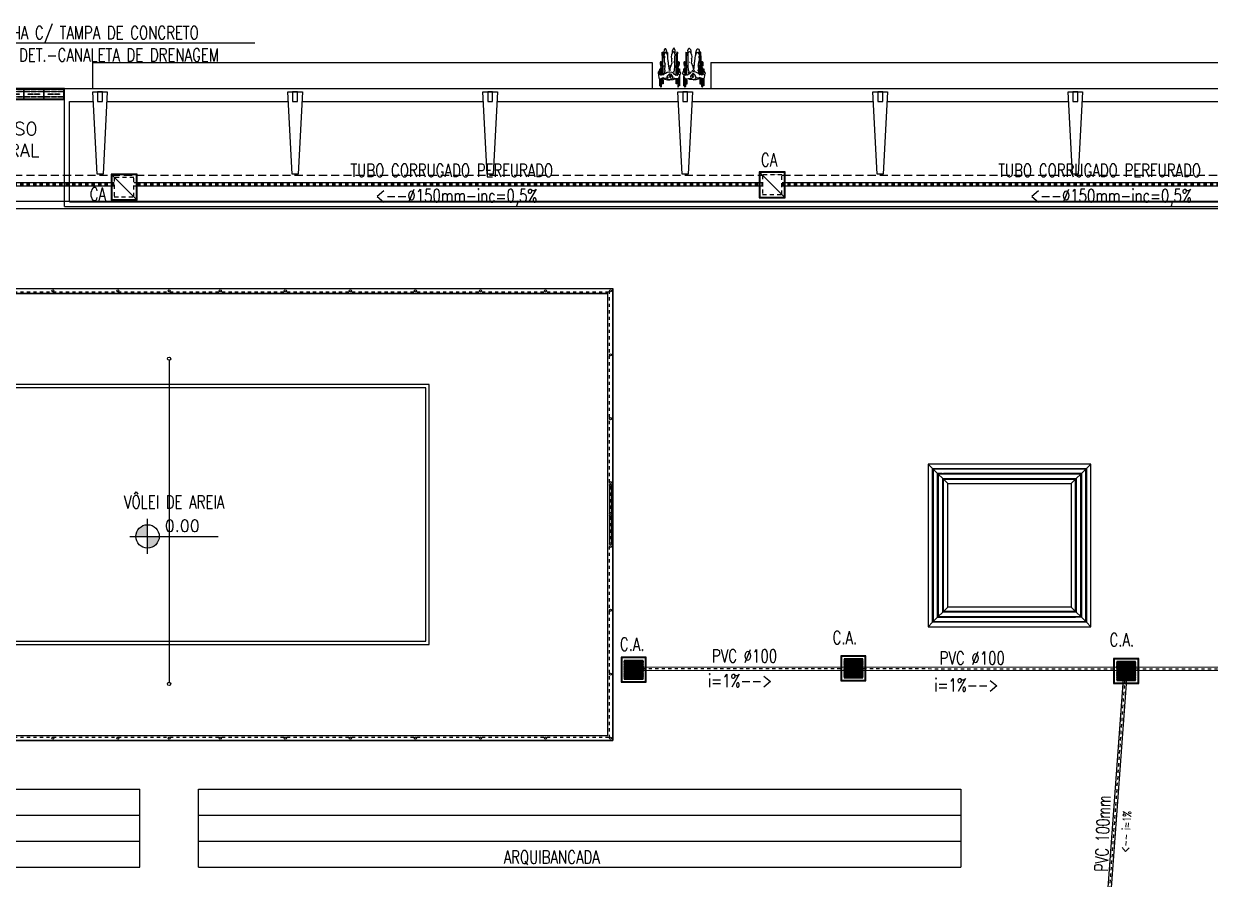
# Model space of a CAD drawing. Header units: inches. Extents: x 542650 to 544515, y 9574150 to 9574595.
# Drawn here: x 542803.69 to 542840.19, y 9574204.53 to 9574230.84 of the extents above; entities that cross this region are included whole.
import ezdxf
from ezdxf.enums import TextEntityAlignment as Align

# ---------------------------------------------------------------- set-up
doc = ezdxf.new("R2010")
doc.units = ezdxf.units.IN
doc.header["$MEASUREMENT"] = 0
for name, pattern in [('ACAD_ISO07W100', [3, 0, -3]), ('ARQ-MEPJ_BAS-PJ1-GERAL-R06$0$TT4', [0.1, 0.05, -0.05]), ('DASHDOT', [1, 0.5, -0.25, 0, -0.25]), ('HIDDEN', [0.375, 0.25, -0.125])]:
    doc.linetypes.add(name, pattern=pattern)
for name, color, linetype in [('EIXO', 8, 'Continuous'), ('I-ARQ', 8, 'Continuous'), ('I-NORMO_ARQ', 8, 'Continuous'), ('I-NORMO_INST', 4, 'Continuous'), ('I-PLUVIAL', 90, 'Continuous')]:
    doc.layers.add(name, color=color, linetype=linetype)
doc.styles.add('125', font='ROMANS.SHX', dxfattribs={"width": 0.7, "height": 0.25})
doc.styles.add('50', font='ROMANS.SHX', dxfattribs={"width": 0.7, "height": 0.1})
doc.styles.add('ROMANS', font='romans', dxfattribs={"height": 0.2})

# ---------------------------------------------------------------- blocks, each defined once
blk = doc.blocks.new('*U49')
at = {"color": 2}
blk.add_wipeout([(-58.931, 0.053), (1.716, 0.053), (1.716, -0.053), (-58.931, -0.053)], dxfattribs=at)
for p, q in [((-58.931, 0.05), (1.716, 0.05)), ((-58.931, -0.05), (1.716, -0.05))]:
    blk.add_line(p, q)
at = {"color": 8, "linetype": 'ACAD_ISO07W100', "ltscale": 0.01}
for p, q in [((-58.931, 0.026), (1.716, 0.026)), ((-58.931, 0), (1.716, 0)), ((-58.931, -0.026), (1.716, -0.026))]:
    blk.add_line(p, q, dxfattribs=at)
blk = doc.blocks.new('*U25')
at = {"color": 2}
blk.add_wipeout([(-0.009, 0.056), (12.014, 1.975), (12.031, 1.863), (0.009, -0.056)], dxfattribs=at)
for p, q in [((-0.008, 0.049), (12.015, 1.968)), ((0.008, -0.049), (12.03, 1.87))]:
    blk.add_line(p, q)
at = {"layer": 'EIXO', "linetype": 'DASHDOT', "ltscale": 0.01}
blk.add_line((0, 0), (12.022, 1.919), dxfattribs=at)
blk = doc.blocks.new('*U24')
at = {"color": 2}
blk.add_wipeout([(-0.008, 0.056), (24.596, 3.574), (24.612, 3.461), (0.008, -0.056)], dxfattribs=at)
for p, q in [((-0.007, 0.049), (24.597, 3.567)), ((0.007, -0.049), (24.611, 3.468))]:
    blk.add_line(p, q)
at = {"layer": 'EIXO', "linetype": 'DASHDOT', "ltscale": 0.01}
blk.add_line((0, 0), (24.604, 3.518), dxfattribs=at)
blk = doc.blocks.new('CAG')
at = {"color": 2, "ltscale": 0.5}
blk.add_wipeout([(-0.302, 0.302), (-0.302, -0.302), (0.302, -0.302), (0.302, 0.302)], dxfattribs=at)
at = {"ltscale": 0.5}
blk.add_lwpolyline([(-0.4, 0.4), (-0.4, -0.4), (0.4, -0.4), (0.4, 0.4)], close=True, dxfattribs=at)
at = {"color": 8, "ltscale": 0.5}
for points in [[(-0.38, 0.38), (-0.38, -0.38), (0.38, -0.38), (0.38, 0.38)], [(-0.3, 0.3), (-0.3, -0.3), (0.3, -0.3), (0.3, 0.3)], [(-0.3, 0.26875), (0.3, 0.26875), (0.3, 0.25625), (-0.3, 0.25625)], [(-0.3, 0.23125), (0.3, 0.23125), (0.3, 0.21875), (-0.3, 0.21875)], [(-0.3, 0.19375), (0.3, 0.19375), (0.3, 0.18125), (-0.3, 0.18125)], [(-0.3, 0.15625), (0.3, 0.15625), (0.3, 0.14375), (-0.3, 0.14375)], [(-0.3, 0.11875), (0.3, 0.11875), (0.3, 0.10625), (-0.3, 0.10625)], [(-0.3, 0.08125), (0.3, 0.08125), (0.3, 0.06875), (-0.3, 0.06875)], [(-0.3, 0.04375), (0.3, 0.04375), (0.3, 0.03125), (-0.3, 0.03125)], [(-0.3, 0.00625), (0.3, 0.00625), (0.3, -0.00625), (-0.3, -0.00625)], [(-0.3, -0.03125), (0.3, -0.03125), (0.3, -0.04375), (-0.3, -0.04375)], [(-0.3, -0.06875), (0.3, -0.06875), (0.3, -0.08125), (-0.3, -0.08125)], [(-0.3, -0.10625), (0.3, -0.10625), (0.3, -0.11875), (-0.3, -0.11875)], [(-0.3, -0.14375), (0.3, -0.14375), (0.3, -0.15625), (-0.3, -0.15625)], [(-0.3, -0.18125), (0.3, -0.18125), (0.3, -0.19375), (-0.3, -0.19375)], [(-0.3, -0.21875), (0.3, -0.21875), (0.3, -0.23125), (-0.3, -0.23125)], [(-0.3, -0.25625), (0.3, -0.25625), (0.3, -0.26875), (-0.3, -0.26875)]]:
    blk.add_lwpolyline(points, close=True, dxfattribs=at)
blk = doc.blocks.new('CA')
at = {"color": 2, "ltscale": 0.5}
blk.add_wipeout([(-0.302, 0.29575), (-0.302, -0.30825), (0.302, -0.30825), (0.302, 0.29575)], dxfattribs=at)
at = {"color": 8, "ltscale": 0.5}
blk.add_line((-0.38, 0.37375), (0.38, -0.38625), dxfattribs=at)
at = {"ltscale": 0.5}
blk.add_lwpolyline([(-0.4, 0.39375), (-0.4, -0.40625), (0.4, -0.40625), (0.4, 0.39375)], close=True, dxfattribs=at)
at = {"color": 8, "ltscale": 0.5}
blk.add_lwpolyline([(-0.38, 0.37375), (-0.38, -0.38625), (0.38, -0.38625), (0.38, 0.37375)], close=True, dxfattribs=at)
at = {"color": 8, "linetype": 'HIDDEN', "ltscale": 0.5}
blk.add_lwpolyline([(-0.3, 0.29375), (-0.3, -0.30625), (0.3, -0.30625), (0.3, 0.29375)], close=True, dxfattribs=at)
blk = doc.blocks.new('A$C162F389C')
at = {"layer": 'I-PLUVIAL'}
for p, q in [((0.3, 0.6), (0, 0.6)), ((0, 0.6), (0, 0)), ((0.3, 0), (0.3, 0.6)), ((0, 0), (0.3, 0))]:
    blk.add_line(p, q, dxfattribs=at)
for points in [[(0.081, 0.575), (0.056, 0.575), (0.056, 0.425), (0.081, 0.425)], [(0.081, 0.375), (0.056, 0.375), (0.056, 0.225), (0.081, 0.225)], [(0.163, 0.475), (0.138, 0.475), (0.138, 0.325), (0.163, 0.325)], [(0.244, 0.575), (0.219, 0.575), (0.219, 0.425), (0.244, 0.425)], [(0.244, 0.375), (0.219, 0.375), (0.219, 0.225), (0.244, 0.225)], [(0.081, 0.175), (0.056, 0.175), (0.056, 0.025), (0.081, 0.025)], [(0.163, 0.275), (0.138, 0.275), (0.138, 0.125), (0.163, 0.125)], [(0.244, 0.175), (0.219, 0.175), (0.219, 0.025), (0.244, 0.025)]]:
    blk.add_lwpolyline(points, close=True, dxfattribs=at)
blk = doc.blocks.new('A$C018D0CBD')
at = {"layer": 'I-ARQ'}
for p, q in [((0.35, 5.61), (0, 5.61)), ((0, 5.61), (0, 1.859)), ((0.33, 5.59), (0.02, 5.59)), ((0.02, 5.59), (0.02, 1.879)), ((0.33, 1.879), (0.33, 5.59)), ((0.35, 1.859), (0.35, 5.61)), ((0.35, 1.859), (0, 1.859)), ((0.33, 1.879), (0.02, 1.879))]:
    blk.add_line(p, q, dxfattribs=at)
at = {"color": 2}
for p in [(0.025, 4.985), (0.025, 4.365), (0.025, 3.745), (0.025, 3.125), (0.025, 2.505), (0.025, 1.885)]:
    blk.add_blockref('A$C162F389C', p, dxfattribs=at)

msp = doc.modelspace()

# ---------------------------------------------------------------- hatches: boundary and pattern name
at = {"layer": 'I-ARQ'}
h = msp.add_hatch(color=256, dxfattribs=at)
h.paths.add_polyline_path([(542807.863, 9574215.069), (542807.503, 9574215.069), (542807.503, 9574214.709, 0.414214)])
h.paths.add_polyline_path([(542807.503, 9574215.429, 0.414214), (542807.143, 9574215.069), (542807.503, 9574215.069)])

# ---------------------------------------------------------------- linework, layer by layer
at = {"layer": 'I-ARQ', "linetype": 'ByBlock'}
for p, q in [((542823.336, 9574229.917), (542823.334, 9574229.963)), ((542823.334, 9574229.963), (542823.385, 9574229.959)), ((542823.335, 9574229.855), (542823.337, 9574229.918)), ((542823.349, 9574229.848), (542823.335, 9574229.855)), ((542823.366, 9574229.924), (542823.336, 9574229.925)), ((542823.337, 9574229.852), (542823.337, 9574229.65)), ((542823.361, 9574229.85), (542823.349, 9574229.848)), ((542823.355, 9574229.556), (542823.355, 9574229.85)), ((542823.367, 9574229.864), (542823.361, 9574229.85)), ((542823.366, 9574229.924), (542823.367, 9574229.864)), ((542823.381, 9574229.866), (542823.369, 9574229.867)), ((542823.377, 9574229.85), (542823.372, 9574229.842)), ((542823.372, 9574229.842), (542823.389, 9574229.747)), ((542823.389, 9574229.882), (542823.377, 9574229.85)), ((542823.39, 9574230.023), (542823.384, 9574229.976)), ((542823.384, 9574229.976), (542823.387, 9574229.931)), ((542823.387, 9574229.931), (542823.393, 9574229.896)), ((542823.408, 9574229.917), (542823.389, 9574229.882)), ((542823.401, 9574229.834), (542823.389, 9574229.722)), ((542823.406, 9574230.052), (542823.39, 9574230.023)), ((542823.428, 9574230.064), (542823.406, 9574230.052)), ((542823.436, 9574229.959), (542823.408, 9574229.917)), ((542823.443, 9574230.061), (542823.428, 9574230.064)), ((542823.466, 9574229.938), (542823.436, 9574229.959)), ((542823.458, 9574230.039), (542823.443, 9574230.061)), ((542823.475, 9574229.985), (542823.458, 9574230.039)), ((542823.493, 9574229.876), (542823.466, 9574229.938)), ((542823.468, 9574229.939), (542823.476, 9574229.957)), ((542823.476, 9574229.957), (542823.475, 9574229.985)), ((542823.475, 9574229.954), (542823.497, 9574229.953)), ((542823.502, 9574229.851), (542823.493, 9574229.876)), ((542823.497, 9574229.953), (542823.5, 9574229.945)), ((542823.501, 9574229.913), (542823.497, 9574229.867)), ((542823.5, 9574229.945), (542823.501, 9574229.913)), ((542823.508, 9574229.791), (542823.502, 9574229.851)), ((542823.62, 9574229.875), (542823.612, 9574229.819)), ((542823.612, 9574229.819), (542823.624, 9574229.756)), ((542823.645, 9574229.934), (542823.62, 9574229.875)), ((542823.64, 9574229.956), (542823.639, 9574229.919)), ((542823.658, 9574230.047), (542823.641, 9574229.991)), ((542823.641, 9574229.991), (542823.644, 9574229.937)), ((542823.666, 9574229.967), (542823.645, 9574229.934)), ((542823.673, 9574230.066), (542823.658, 9574230.047)), ((542823.686, 9574229.98), (542823.666, 9574229.967)), ((542823.691, 9574230.08), (542823.673, 9574230.066)), ((542823.72, 9574229.941), (542823.686, 9574229.98)), ((542823.702, 9574230.079), (542823.691, 9574230.08)), ((542823.715, 9574230.067), (542823.702, 9574230.079)), ((542823.731, 9574230.01), (542823.715, 9574230.067)), ((542823.728, 9574229.869), (542823.72, 9574229.941)), ((542823.721, 9574229.949), (542823.726, 9574229.961)), ((542823.724, 9574229.648), (542823.726, 9574229.831)), ((542823.726, 9574229.961), (542823.731, 9574230.01)), ((542823.726, 9574229.831), (542823.728, 9574229.869)), ((542823.761, 9574229.863), (542823.731, 9574229.864)), ((542823.799, 9574229.957), (542823.737, 9574229.955)), ((542823.76, 9574229.922), (542823.762, 9574229.863)), ((542823.76, 9574229.922), (542823.793, 9574229.922)), ((542823.766, 9574229.849), (542823.762, 9574229.863)), ((542823.773, 9574229.846), (542823.766, 9574229.849)), ((542823.773, 9574229.556), (542823.773, 9574229.85)), ((542823.79, 9574229.849), (542823.774, 9574229.846)), ((542823.798, 9574229.86), (542823.79, 9574229.849)), ((542823.791, 9574229.852), (542823.791, 9574229.65)), ((542823.797, 9574229.921), (542823.798, 9574229.86)), ((542823.8, 9574229.957), (542823.799, 9574229.909)), ((542824.057, 9574229.957), (542824.058, 9574229.909)), ((542824.058, 9574229.957), (542824.12, 9574229.955)), ((542824.06, 9574229.921), (542824.059, 9574229.86)), ((542824.059, 9574229.86), (542824.066, 9574229.849)), ((542824.097, 9574229.922), (542824.064, 9574229.922)), ((542824.065, 9574229.852), (542824.065, 9574229.65)), ((542824.066, 9574229.849), (542824.083, 9574229.846)), ((542824.084, 9574229.556), (542824.084, 9574229.85)), ((542824.084, 9574229.846), (542824.091, 9574229.849)), ((542824.091, 9574229.849), (542824.095, 9574229.863)), ((542824.097, 9574229.922), (542824.095, 9574229.863)), ((542824.096, 9574229.863), (542824.125, 9574229.864)), ((542824.126, 9574230.01), (542824.142, 9574230.067)), ((542824.131, 9574229.961), (542824.126, 9574230.01)), ((542824.129, 9574229.869), (542824.137, 9574229.941)), ((542824.131, 9574229.831), (542824.129, 9574229.869)), ((542824.136, 9574229.949), (542824.131, 9574229.961)), ((542824.133, 9574229.648), (542824.131, 9574229.831)), ((542824.137, 9574229.941), (542824.171, 9574229.98)), ((542824.142, 9574230.067), (542824.155, 9574230.079)), ((542824.155, 9574230.079), (542824.166, 9574230.08)), ((542824.166, 9574230.08), (542824.184, 9574230.066)), ((542824.171, 9574229.98), (542824.191, 9574229.967)), ((542824.184, 9574230.066), (542824.199, 9574230.047)), ((542824.191, 9574229.967), (542824.212, 9574229.934)), ((542824.199, 9574230.047), (542824.216, 9574229.991)), ((542824.212, 9574229.934), (542824.237, 9574229.875)), ((542824.216, 9574229.991), (542824.213, 9574229.937)), ((542824.216, 9574229.956), (542824.218, 9574229.919)), ((542824.245, 9574229.819), (542824.233, 9574229.756)), ((542824.237, 9574229.875), (542824.245, 9574229.819)), ((542824.349, 9574229.791), (542824.355, 9574229.851)), ((542824.355, 9574229.851), (542824.364, 9574229.876)), ((542824.36, 9574229.953), (542824.356, 9574229.945)), ((542824.356, 9574229.945), (542824.356, 9574229.913)), ((542824.356, 9574229.913), (542824.36, 9574229.867)), ((542824.382, 9574229.954), (542824.36, 9574229.953)), ((542824.364, 9574229.876), (542824.391, 9574229.938)), ((542824.381, 9574229.985), (542824.399, 9574230.039)), ((542824.381, 9574229.957), (542824.381, 9574229.985)), ((542824.388, 9574229.939), (542824.381, 9574229.957)), ((542824.391, 9574229.938), (542824.421, 9574229.959)), ((542824.399, 9574230.039), (542824.414, 9574230.061)), ((542824.414, 9574230.061), (542824.429, 9574230.064)), ((542824.421, 9574229.959), (542824.449, 9574229.917)), ((542824.429, 9574230.064), (542824.451, 9574230.052)), ((542824.449, 9574229.917), (542824.468, 9574229.882)), ((542824.451, 9574230.052), (542824.467, 9574230.023)), ((542824.456, 9574229.834), (542824.468, 9574229.722)), ((542824.469, 9574229.931), (542824.464, 9574229.896)), ((542824.467, 9574230.023), (542824.473, 9574229.976)), ((542824.468, 9574229.882), (542824.48, 9574229.85)), ((542824.485, 9574229.842), (542824.468, 9574229.747)), ((542824.473, 9574229.976), (542824.469, 9574229.931)), ((542824.523, 9574229.963), (542824.472, 9574229.959)), ((542824.476, 9574229.866), (542824.488, 9574229.867)), ((542824.48, 9574229.85), (542824.485, 9574229.842)), ((542824.49, 9574229.924), (542824.489, 9574229.864)), ((542824.489, 9574229.864), (542824.496, 9574229.85)), ((542824.49, 9574229.924), (542824.52, 9574229.925)), ((542824.496, 9574229.85), (542824.508, 9574229.848)), ((542824.502, 9574229.556), (542824.502, 9574229.85)), ((542824.508, 9574229.848), (542824.522, 9574229.855)), ((542824.52, 9574229.917), (542824.523, 9574229.963)), ((542824.522, 9574229.855), (542824.52, 9574229.918)), ((542824.52, 9574229.852), (542824.52, 9574229.65)), ((542823.355, 9574229.65), (542823.271, 9574229.65)), ((542823.271, 9574229.65), (542823.271, 9574229.579)), ((542823.337, 9574229.621), (542823.271, 9574229.621)), ((542823.278, 9574229.654), (542823.278, 9574229.65)), ((542823.278, 9574229.621), (542823.278, 9574229.537)), ((542823.279, 9574229.469), (542823.279, 9574229.283)), ((542823.306, 9574229.651), (542823.306, 9574229.654)), ((542823.306, 9574229.537), (542823.306, 9574229.619)), ((542823.308, 9574229.269), (542823.308, 9574229.469)), ((542823.337, 9574229.621), (542823.347, 9574229.65)), ((542823.337, 9574229.621), (542823.337, 9574229.278)), ((542823.346, 9574229.555), (542823.337, 9574229.551)), ((542823.358, 9574229.555), (542823.346, 9574229.555)), ((542823.367, 9574229.551), (542823.358, 9574229.555)), ((542823.367, 9574229.285), (542823.367, 9574229.551)), ((542823.37, 9574229.543), (542823.414, 9574229.542)), ((542823.389, 9574229.722), (542823.395, 9574229.677)), ((542823.395, 9574229.677), (542823.402, 9574229.643)), ((542823.402, 9574229.643), (542823.42, 9574229.592)), ((542823.418, 9574229.541), (542823.409, 9574229.423)), ((542823.418, 9574229.597), (542823.414, 9574229.567)), ((542823.414, 9574229.567), (542823.419, 9574229.541)), ((542823.427, 9574229.555), (542823.418, 9574229.541)), ((542823.516, 9574229.673), (542823.508, 9574229.791)), ((542823.516, 9574229.673), (542823.512, 9574229.675)), ((542823.526, 9574229.64), (542823.516, 9574229.673)), ((542823.53, 9574229.591), (542823.526, 9574229.64)), ((542823.553, 9574229.412), (542823.53, 9574229.591)), ((542823.54, 9574229.541), (542823.591, 9574229.541)), ((542823.572, 9574229.461), (542823.561, 9574229.412)), ((542823.594, 9574229.538), (542823.572, 9574229.461)), ((542823.627, 9574229.626), (542823.594, 9574229.538)), ((542823.633, 9574229.781), (542823.622, 9574229.746)), ((542823.622, 9574229.746), (542823.622, 9574229.685)), ((542823.622, 9574229.685), (542823.629, 9574229.619)), ((542823.689, 9574229.652), (542823.676, 9574229.657)), ((542823.712, 9574229.403), (542823.72, 9574229.527)), ((542823.72, 9574229.527), (542823.725, 9574229.544)), ((542823.725, 9574229.544), (542823.724, 9574229.648)), ((542823.727, 9574229.541), (542823.761, 9574229.541)), ((542823.761, 9574229.551), (542823.77, 9574229.555)), ((542823.761, 9574229.275), (542823.761, 9574229.551)), ((542823.77, 9574229.555), (542823.782, 9574229.555)), ((542823.773, 9574229.65), (542823.857, 9574229.65)), ((542823.791, 9574229.621), (542823.781, 9574229.65)), ((542823.782, 9574229.555), (542823.791, 9574229.551)), ((542823.791, 9574229.621), (542823.856, 9574229.621)), ((542823.791, 9574229.621), (542823.791, 9574229.263)), ((542823.81, 9574229.466), (542823.81, 9574229.273)), ((542823.817, 9574229.539), (542823.821, 9574229.62)), ((542823.822, 9574229.65), (542823.822, 9574229.656)), ((542823.84, 9574229.349), (542823.84, 9574229.466)), ((542823.849, 9574229.621), (542823.845, 9574229.538)), ((542823.851, 9574229.654), (542823.85, 9574229.651)), ((542823.857, 9574229.65), (542823.854, 9574229.579)), ((542823.999, 9574229.65), (542824.003, 9574229.579)), ((542824.084, 9574229.65), (542823.999, 9574229.65)), ((542824.066, 9574229.621), (542824.001, 9574229.621)), ((542824.006, 9574229.654), (542824.006, 9574229.651)), ((542824.008, 9574229.621), (542824.012, 9574229.538)), ((542824.017, 9574229.349), (542824.017, 9574229.466)), ((542824.035, 9574229.65), (542824.035, 9574229.656)), ((542824.04, 9574229.539), (542824.036, 9574229.62)), ((542824.046, 9574229.466), (542824.046, 9574229.273)), ((542824.066, 9574229.621), (542824.076, 9574229.65)), ((542824.066, 9574229.621), (542824.066, 9574229.263)), ((542824.074, 9574229.555), (542824.066, 9574229.551)), ((542824.087, 9574229.555), (542824.074, 9574229.555)), ((542824.096, 9574229.551), (542824.087, 9574229.555)), ((542824.096, 9574229.275), (542824.096, 9574229.551)), ((542824.13, 9574229.541), (542824.096, 9574229.541)), ((542824.132, 9574229.544), (542824.133, 9574229.648)), ((542824.137, 9574229.527), (542824.132, 9574229.544)), ((542824.144, 9574229.403), (542824.137, 9574229.527)), ((542824.168, 9574229.652), (542824.18, 9574229.657)), ((542824.224, 9574229.781), (542824.235, 9574229.746)), ((542824.235, 9574229.685), (542824.228, 9574229.619)), ((542824.23, 9574229.626), (542824.263, 9574229.538)), ((542824.235, 9574229.746), (542824.235, 9574229.685)), ((542824.263, 9574229.538), (542824.285, 9574229.461)), ((542824.316, 9574229.541), (542824.266, 9574229.541)), ((542824.285, 9574229.461), (542824.296, 9574229.412)), ((542824.304, 9574229.412), (542824.326, 9574229.591)), ((542824.326, 9574229.591), (542824.331, 9574229.64)), ((542824.331, 9574229.64), (542824.341, 9574229.673)), ((542824.341, 9574229.673), (542824.349, 9574229.791)), ((542824.341, 9574229.673), (542824.345, 9574229.675)), ((542824.43, 9574229.555), (542824.439, 9574229.541)), ((542824.455, 9574229.643), (542824.437, 9574229.592)), ((542824.443, 9574229.567), (542824.438, 9574229.541)), ((542824.439, 9574229.597), (542824.443, 9574229.567)), ((542824.439, 9574229.541), (542824.448, 9574229.423)), ((542824.487, 9574229.543), (542824.442, 9574229.542)), ((542824.462, 9574229.677), (542824.455, 9574229.643)), ((542824.468, 9574229.722), (542824.462, 9574229.677)), ((542824.49, 9574229.551), (542824.499, 9574229.555)), ((542824.49, 9574229.285), (542824.49, 9574229.551)), ((542824.499, 9574229.555), (542824.511, 9574229.555)), ((542824.502, 9574229.65), (542824.586, 9574229.65)), ((542824.52, 9574229.621), (542824.51, 9574229.65)), ((542824.511, 9574229.555), (542824.52, 9574229.551)), ((542824.52, 9574229.621), (542824.586, 9574229.621)), ((542824.52, 9574229.621), (542824.52, 9574229.278)), ((542824.549, 9574229.269), (542824.549, 9574229.469)), ((542824.551, 9574229.651), (542824.551, 9574229.654)), ((542824.551, 9574229.537), (542824.551, 9574229.619)), ((542824.578, 9574229.469), (542824.578, 9574229.283)), ((542824.579, 9574229.654), (542824.579, 9574229.65)), ((542824.579, 9574229.621), (542824.579, 9574229.537)), ((542824.586, 9574229.65), (542824.586, 9574229.579)), ((542823.21, 9574229.344), (542823.205, 9574229.303)), ((542823.205, 9574229.303), (542823.222, 9574229.267)), ((542823.229, 9574229.365), (542823.21, 9574229.344)), ((542823.231, 9574229.349), (542823.22, 9574229.349)), ((542823.222, 9574229.267), (542823.22, 9574229.252)), ((542823.22, 9574229.252), (542823.233, 9574229.17)), ((542823.224, 9574229.267), (542823.235, 9574229.279)), ((542823.234, 9574229.377), (542823.231, 9574229.349)), ((542823.233, 9574229.17), (542823.245, 9574229.154)), ((542823.234, 9574229.377), (542823.238, 9574229.383)), ((542823.235, 9574229.279), (542823.267, 9574229.29)), ((542823.249, 9574229.379), (542823.238, 9574229.383)), ((542823.245, 9574229.154), (542823.266, 9574229.145)), ((542823.248, 9574229.447), (542823.248, 9574229.389)), ((542823.248, 9574229.142), (542823.248, 9574228.922)), ((542823.251, 9574229.36), (542823.249, 9574229.379)), ((542823.262, 9574229.329), (542823.251, 9574229.36)), ((542823.253, 9574229.435), (542823.277, 9574229.435)), ((542823.262, 9574229.289), (542823.262, 9574229.329)), ((542823.266, 9574229.145), (542823.353, 9574229.174)), ((542823.267, 9574229.29), (542823.293, 9574229.252)), ((542823.279, 9574229.139), (542823.279, 9574228.906)), ((542823.294, 9574229.253), (542823.343, 9574229.273)), ((542823.308, 9574228.906), (542823.308, 9574229.151)), ((542823.335, 9574228.991), (542823.335, 9574229.1)), ((542823.335, 9574229.1), (542823.363, 9574229.1)), ((542823.341, 9574229.1), (542823.341, 9574229.164)), ((542823.343, 9574229.273), (542823.366, 9574229.272)), ((542823.353, 9574229.174), (542823.362, 9574229.183)), ((542823.356, 9574229.256), (542823.372, 9574229.279)), ((542823.357, 9574229.101), (542823.357, 9574229.168)), ((542823.357, 9574229.144), (542823.419, 9574229.126)), ((542823.362, 9574229.183), (542823.399, 9574229.166)), ((542823.363, 9574229.1), (542823.363, 9574228.991)), ((542823.372, 9574229.279), (542823.395, 9574229.297)), ((542823.404, 9574229.346), (542823.394, 9574229.301)), ((542823.395, 9574229.297), (542823.42, 9574229.311)), ((542823.399, 9574229.166), (542823.44, 9574229.161)), ((542823.41, 9574229.374), (542823.404, 9574229.346)), ((542823.409, 9574229.423), (542823.413, 9574229.379)), ((542823.412, 9574229.395), (542823.427, 9574229.4)), ((542823.419, 9574229.126), (542823.492, 9574229.114)), ((542823.42, 9574229.311), (542823.44, 9574229.317)), ((542823.427, 9574229.4), (542823.435, 9574229.398)), ((542823.43, 9574229.315), (542823.488, 9574229.348)), ((542823.44, 9574229.161), (542823.477, 9574229.17)), ((542823.48, 9574229.151), (542823.482, 9574229.176)), ((542823.497, 9574229.137), (542823.48, 9574229.151)), ((542823.482, 9574229.176), (542823.487, 9574229.213)), ((542823.506, 9574229.213), (542823.484, 9574229.181)), ((542823.487, 9574229.213), (542823.509, 9574229.252)), ((542823.488, 9574229.348), (542823.533, 9574229.361)), ((542823.492, 9574229.114), (542823.566, 9574229.109)), ((542823.514, 9574229.119), (542823.497, 9574229.137)), ((542823.501, 9574229.135), (542823.507, 9574229.15)), ((542823.509, 9574229.252), (542823.522, 9574229.257)), ((542823.533, 9574229.119), (542823.514, 9574229.119)), ((542823.516, 9574229.256), (542823.533, 9574229.278)), ((542823.522, 9574229.257), (542823.544, 9574229.259)), ((542823.533, 9574229.361), (542823.573, 9574229.361)), ((542823.533, 9574229.278), (542823.552, 9574229.29)), ((542823.547, 9574229.115), (542823.533, 9574229.119)), ((542823.547, 9574229.41), (542823.534, 9574229.396)), ((542823.539, 9574229.19), (542823.56, 9574229.199)), ((542823.544, 9574229.259), (542823.571, 9574229.251)), ((542823.575, 9574229.116), (542823.547, 9574229.115)), ((542823.552, 9574229.29), (542823.57, 9574229.297)), ((542823.557, 9574229.241), (542823.584, 9574229.241)), ((542823.56, 9574229.199), (542823.574, 9574229.203)), ((542823.566, 9574229.109), (542823.671, 9574229.121)), ((542823.57, 9574229.297), (542823.591, 9574229.295)), ((542823.571, 9574229.251), (542823.603, 9574229.228)), ((542823.573, 9574229.361), (542823.633, 9574229.348)), ((542823.598, 9574229.394), (542823.574, 9574229.405)), ((542823.619, 9574229.128), (542823.575, 9574229.116)), ((542823.604, 9574229.227), (542823.589, 9574229.163)), ((542823.591, 9574229.295), (542823.633, 9574229.247)), ((542823.603, 9574229.228), (542823.621, 9574229.238)), ((542823.646, 9574229.165), (542823.619, 9574229.128)), ((542823.621, 9574229.238), (542823.635, 9574229.237)), ((542823.633, 9574229.348), (542823.668, 9574229.325)), ((542823.633, 9574229.247), (542823.649, 9574229.218)), ((542823.679, 9574229.147), (542823.641, 9574229.158)), ((542823.649, 9574229.218), (542823.646, 9574229.165)), ((542823.668, 9574229.325), (542823.682, 9574229.298)), ((542823.671, 9574229.121), (542823.73, 9574229.141)), ((542823.678, 9574229.296), (542823.702, 9574229.287)), ((542823.713, 9574229.154), (542823.679, 9574229.147)), ((542823.701, 9574229.332), (542823.693, 9574229.371)), ((542823.698, 9574229.358), (542823.712, 9574229.403)), ((542823.699, 9574229.293), (542823.702, 9574229.329)), ((542823.702, 9574229.287), (542823.723, 9574229.274)), ((542823.789, 9574229.136), (542823.717, 9574229.15)), ((542823.723, 9574229.274), (542823.745, 9574229.249)), ((542823.74, 9574229.254), (542823.764, 9574229.264)), ((542823.759, 9574228.991), (542823.759, 9574229.1)), ((542823.759, 9574229.1), (542823.787, 9574229.1)), ((542823.764, 9574229.264), (542823.783, 9574229.256)), ((542823.765, 9574229.1), (542823.765, 9574229.134)), ((542823.782, 9574229.101), (542823.782, 9574229.129)), ((542823.783, 9574229.256), (542823.794, 9574229.25)), ((542823.787, 9574229.1), (542823.787, 9574228.991)), ((542823.83, 9574229.149), (542823.789, 9574229.136)), ((542823.797, 9574229.246), (542823.828, 9574229.284)), ((542823.81, 9574229.135), (542823.81, 9574228.903)), ((542823.828, 9574229.316), (542823.84, 9574229.35)), ((542823.833, 9574229.283), (542823.828, 9574229.316)), ((542823.84, 9574229.282), (542823.828, 9574229.284)), ((542823.856, 9574229.205), (542823.83, 9574229.149)), ((542823.839, 9574229.434), (542823.857, 9574229.434)), ((542823.84, 9574229.366), (542823.855, 9574229.362)), ((542823.854, 9574229.27), (542823.84, 9574229.282)), ((542823.84, 9574228.903), (542823.84, 9574229.158)), ((542823.861, 9574229.249), (542823.854, 9574229.27)), ((542823.855, 9574229.362), (542823.855, 9574229.349)), ((542823.855, 9574229.349), (542823.861, 9574229.343)), ((542823.861, 9574229.249), (542823.856, 9574229.205)), ((542823.861, 9574229.343), (542823.873, 9574229.361)), ((542823.889, 9574229.282), (542823.861, 9574229.249)), ((542823.866, 9574229.45), (542823.866, 9574229.363)), ((542823.866, 9574229.227), (542823.866, 9574228.925)), ((542823.873, 9574229.361), (542823.884, 9574229.356)), ((542823.884, 9574229.356), (542823.895, 9574229.307)), ((542823.895, 9574229.307), (542823.889, 9574229.282)), ((542823.973, 9574229.356), (542823.962, 9574229.307)), ((542823.962, 9574229.307), (542823.968, 9574229.282)), ((542823.968, 9574229.282), (542823.996, 9574229.249)), ((542823.983, 9574229.361), (542823.973, 9574229.356)), ((542823.996, 9574229.343), (542823.983, 9574229.361)), ((542823.991, 9574229.45), (542823.991, 9574229.363)), ((542823.991, 9574229.227), (542823.991, 9574228.925)), ((542824.002, 9574229.349), (542823.996, 9574229.343)), ((542823.996, 9574229.249), (542824.003, 9574229.27)), ((542823.996, 9574229.249), (542824, 9574229.205)), ((542824.018, 9574229.434), (542823.999, 9574229.434)), ((542824, 9574229.205), (542824.027, 9574229.149)), ((542824.017, 9574229.366), (542824.002, 9574229.362)), ((542824.002, 9574229.362), (542824.002, 9574229.349)), ((542824.003, 9574229.27), (542824.017, 9574229.282)), ((542824.028, 9574229.316), (542824.017, 9574229.35)), ((542824.017, 9574229.282), (542824.029, 9574229.284)), ((542824.017, 9574228.903), (542824.017, 9574229.158)), ((542824.024, 9574229.283), (542824.028, 9574229.316)), ((542824.027, 9574229.149), (542824.068, 9574229.136)), ((542824.059, 9574229.246), (542824.029, 9574229.284)), ((542824.046, 9574229.135), (542824.046, 9574228.903)), ((542824.074, 9574229.256), (542824.063, 9574229.25)), ((542824.068, 9574229.136), (542824.14, 9574229.15)), ((542824.069, 9574229.1), (542824.069, 9574228.991)), ((542824.097, 9574229.1), (542824.069, 9574229.1)), ((542824.093, 9574229.264), (542824.074, 9574229.256)), ((542824.075, 9574229.101), (542824.075, 9574229.129)), ((542824.092, 9574229.1), (542824.092, 9574229.134)), ((542824.117, 9574229.254), (542824.093, 9574229.264)), ((542824.097, 9574228.991), (542824.097, 9574229.1)), ((542824.134, 9574229.274), (542824.112, 9574229.249)), ((542824.186, 9574229.121), (542824.127, 9574229.141)), ((542824.154, 9574229.287), (542824.134, 9574229.274)), ((542824.159, 9574229.358), (542824.144, 9574229.403)), ((542824.144, 9574229.154), (542824.178, 9574229.147)), ((542824.179, 9574229.296), (542824.154, 9574229.287)), ((542824.158, 9574229.293), (542824.155, 9574229.329)), ((542824.156, 9574229.332), (542824.163, 9574229.371)), ((542824.189, 9574229.325), (542824.175, 9574229.298)), ((542824.178, 9574229.147), (542824.216, 9574229.158)), ((542824.291, 9574229.109), (542824.186, 9574229.121)), ((542824.224, 9574229.348), (542824.189, 9574229.325)), ((542824.224, 9574229.247), (542824.207, 9574229.218)), ((542824.207, 9574229.218), (542824.211, 9574229.165)), ((542824.211, 9574229.165), (542824.237, 9574229.128)), ((542824.235, 9574229.238), (542824.222, 9574229.237)), ((542824.284, 9574229.361), (542824.224, 9574229.348)), ((542824.266, 9574229.295), (542824.224, 9574229.247)), ((542824.254, 9574229.228), (542824.235, 9574229.238)), ((542824.237, 9574229.128), (542824.282, 9574229.116)), ((542824.253, 9574229.227), (542824.268, 9574229.163)), ((542824.286, 9574229.251), (542824.254, 9574229.228)), ((542824.258, 9574229.394), (542824.283, 9574229.405)), ((542824.286, 9574229.297), (542824.266, 9574229.295)), ((542824.3, 9574229.241), (542824.273, 9574229.241)), ((542824.282, 9574229.116), (542824.31, 9574229.115)), ((542824.297, 9574229.199), (542824.283, 9574229.203)), ((542824.324, 9574229.361), (542824.284, 9574229.361)), ((542824.305, 9574229.29), (542824.286, 9574229.297)), ((542824.313, 9574229.259), (542824.286, 9574229.251)), ((542824.365, 9574229.114), (542824.291, 9574229.109)), ((542824.318, 9574229.19), (542824.297, 9574229.199)), ((542824.324, 9574229.278), (542824.305, 9574229.29)), ((542824.31, 9574229.41), (542824.323, 9574229.396)), ((542824.31, 9574229.115), (542824.324, 9574229.119)), ((542824.335, 9574229.257), (542824.313, 9574229.259)), ((542824.369, 9574229.348), (542824.324, 9574229.361)), ((542824.341, 9574229.256), (542824.324, 9574229.278)), ((542824.324, 9574229.119), (542824.343, 9574229.119)), ((542824.347, 9574229.252), (542824.335, 9574229.257)), ((542824.343, 9574229.119), (542824.36, 9574229.137)), ((542824.37, 9574229.213), (542824.347, 9574229.252)), ((542824.356, 9574229.135), (542824.35, 9574229.15)), ((542824.351, 9574229.213), (542824.373, 9574229.181)), ((542824.36, 9574229.137), (542824.377, 9574229.151)), ((542824.438, 9574229.126), (542824.365, 9574229.114)), ((542824.427, 9574229.315), (542824.369, 9574229.348)), ((542824.375, 9574229.176), (542824.37, 9574229.213)), ((542824.377, 9574229.151), (542824.375, 9574229.176)), ((542824.417, 9574229.161), (542824.38, 9574229.17)), ((542824.437, 9574229.311), (542824.417, 9574229.317)), ((542824.458, 9574229.166), (542824.417, 9574229.161)), ((542824.43, 9574229.4), (542824.421, 9574229.398)), ((542824.445, 9574229.395), (542824.43, 9574229.4)), ((542824.461, 9574229.297), (542824.437, 9574229.311)), ((542824.5, 9574229.144), (542824.438, 9574229.126)), ((542824.448, 9574229.423), (542824.444, 9574229.379)), ((542824.446, 9574229.374), (542824.453, 9574229.346)), ((542824.453, 9574229.346), (542824.463, 9574229.301)), ((542824.495, 9574229.183), (542824.458, 9574229.166)), ((542824.485, 9574229.279), (542824.461, 9574229.297)), ((542824.501, 9574229.256), (542824.485, 9574229.279)), ((542824.513, 9574229.273), (542824.491, 9574229.272)), ((542824.494, 9574229.1), (542824.494, 9574228.991)), ((542824.522, 9574229.1), (542824.494, 9574229.1)), ((542824.503, 9574229.174), (542824.495, 9574229.183)), ((542824.5, 9574229.101), (542824.5, 9574229.168)), ((542824.591, 9574229.145), (542824.503, 9574229.174)), ((542824.563, 9574229.253), (542824.513, 9574229.273)), ((542824.516, 9574229.1), (542824.516, 9574229.164)), ((542824.522, 9574228.991), (542824.522, 9574229.1)), ((542824.549, 9574228.906), (542824.549, 9574229.151)), ((542824.59, 9574229.29), (542824.564, 9574229.252)), ((542824.578, 9574229.139), (542824.578, 9574228.906)), ((542824.604, 9574229.435), (542824.58, 9574229.435)), ((542824.622, 9574229.279), (542824.59, 9574229.29)), ((542824.612, 9574229.154), (542824.591, 9574229.145)), ((542824.595, 9574229.329), (542824.606, 9574229.36)), ((542824.595, 9574229.289), (542824.595, 9574229.329)), ((542824.606, 9574229.36), (542824.608, 9574229.379)), ((542824.608, 9574229.379), (542824.619, 9574229.383)), ((542824.609, 9574229.447), (542824.609, 9574229.389)), ((542824.609, 9574229.142), (542824.609, 9574228.922)), ((542824.623, 9574229.17), (542824.612, 9574229.154)), ((542824.623, 9574229.377), (542824.619, 9574229.383)), ((542824.633, 9574229.267), (542824.622, 9574229.279)), ((542824.623, 9574229.377), (542824.626, 9574229.349)), ((542824.637, 9574229.252), (542824.623, 9574229.17)), ((542824.626, 9574229.349), (542824.637, 9574229.349)), ((542824.628, 9574229.365), (542824.646, 9574229.344)), ((542824.652, 9574229.303), (542824.635, 9574229.267)), ((542824.635, 9574229.267), (542824.637, 9574229.252)), ((542824.646, 9574229.344), (542824.652, 9574229.303)), ((542823.253, 9574228.933), (542823.277, 9574228.933)), ((542823.363, 9574228.991), (542823.335, 9574228.991)), ((542823.787, 9574228.991), (542823.759, 9574228.991)), ((542823.856, 9574228.933), (542823.84, 9574228.933)), ((542824, 9574228.933), (542824.016, 9574228.933)), ((542824.069, 9574228.991), (542824.097, 9574228.991)), ((542824.494, 9574228.991), (542824.522, 9574228.991)), ((542824.604, 9574228.933), (542824.58, 9574228.933))]:
    msp.add_line(p, q, dxfattribs=at)
at = {"layer": 'I-ARQ'}
for p, q in [((542805.816, 9574228.843), (542805.816, 9574229.643)), ((542805.816, 9574229.643), (542823.028, 9574229.643)), ((542823.028, 9574229.643), (542823.028, 9574228.843)), ((542824.828, 9574229.643), (542824.828, 9574228.843)), ((542824.828, 9574229.643), (542842.041, 9574229.643)), ((542804.949, 9574228.843), (542801.133, 9574228.843)), ((542804.949, 9574228.843), (542849.133, 9574228.843)), ((542805.949, 9574226.213), (542805.816, 9574228.743)), ((542805.816, 9574228.743), (542806.266, 9574228.743)), ((542806.116, 9574228.743), (542805.966, 9574228.743)), ((542805.966, 9574228.743), (542805.966, 9574228.443)), ((542806.116, 9574228.443), (542806.116, 9574228.743)), ((542806.266, 9574228.743), (542806.133, 9574226.213)), ((542811.816, 9574228.743), (542812.266, 9574228.743)), ((542811.949, 9574226.213), (542811.816, 9574228.743)), ((542812.116, 9574228.743), (542811.966, 9574228.743)), ((542811.966, 9574228.743), (542811.966, 9574228.443)), ((542812.116, 9574228.443), (542812.116, 9574228.743)), ((542812.266, 9574228.743), (542812.133, 9574226.213)), ((542817.816, 9574228.743), (542818.266, 9574228.743)), ((542817.949, 9574226.213), (542817.816, 9574228.743)), ((542818.116, 9574228.743), (542817.966, 9574228.743)), ((542817.966, 9574228.743), (542817.966, 9574228.443)), ((542818.116, 9574228.443), (542818.116, 9574228.743)), ((542818.266, 9574228.743), (542818.133, 9574226.213)), ((542823.816, 9574228.743), (542824.266, 9574228.743)), ((542823.949, 9574226.213), (542823.816, 9574228.743)), ((542824.116, 9574228.743), (542823.966, 9574228.743)), ((542823.966, 9574228.743), (542823.966, 9574228.443)), ((542824.116, 9574228.443), (542824.116, 9574228.743)), ((542824.266, 9574228.743), (542824.133, 9574226.213)), ((542829.949, 9574226.213), (542829.816, 9574228.743)), ((542829.816, 9574228.743), (542830.266, 9574228.743)), ((542830.116, 9574228.743), (542829.966, 9574228.743)), ((542829.966, 9574228.743), (542829.966, 9574228.443)), ((542830.116, 9574228.443), (542830.116, 9574228.743)), ((542830.266, 9574228.743), (542830.133, 9574226.213)), ((542835.949, 9574226.213), (542835.816, 9574228.743)), ((542835.816, 9574228.743), (542836.266, 9574228.743)), ((542836.116, 9574228.743), (542835.966, 9574228.743)), ((542835.966, 9574228.743), (542835.966, 9574228.443)), ((542836.116, 9574228.443), (542836.116, 9574228.743)), ((542836.266, 9574228.743), (542836.133, 9574226.213)), ((542805.099, 9574228.443), (542805.832, 9574228.443)), ((542805.966, 9574228.443), (542806.116, 9574228.443)), ((542806.25, 9574228.443), (542811.832, 9574228.443)), ((542811.966, 9574228.443), (542812.116, 9574228.443)), ((542812.25, 9574228.443), (542817.832, 9574228.443)), ((542817.966, 9574228.443), (542818.116, 9574228.443)), ((542818.25, 9574228.443), (542823.832, 9574228.443)), ((542823.966, 9574228.443), (542824.116, 9574228.443)), ((542824.25, 9574228.443), (542829.832, 9574228.443)), ((542829.966, 9574228.443), (542830.116, 9574228.443)), ((542830.25, 9574228.443), (542835.832, 9574228.443)), ((542835.966, 9574228.443), (542836.116, 9574228.443)), ((542836.25, 9574228.443), (542841.832, 9574228.443)), ((542806.133, 9574226.213), (542805.949, 9574226.213)), ((542812.133, 9574226.213), (542811.949, 9574226.213)), ((542818.133, 9574226.213), (542817.949, 9574226.213)), ((542824.133, 9574226.213), (542823.949, 9574226.213)), ((542830.133, 9574226.213), (542829.949, 9574226.213)), ((542836.133, 9574226.213), (542835.949, 9574226.213)), ((542850.326, 9574225.146), (542798.892, 9574225.146)), ((542804.949, 9574225.213), (542849.133, 9574225.213)), ((542805.099, 9574225.363), (542848.983, 9574225.363)), ((542794.516, 9574222.693), (542821.816, 9574222.693)), ((542794.516, 9574222.693), (542821.816, 9574222.693)), ((542794.666, 9574222.543), (542821.666, 9574222.543)), ((542821.666, 9574222.543), (542794.666, 9574222.543)), ((542821.666, 9574208.943), (542821.666, 9574222.543)), ((542821.666, 9574208.943), (542821.666, 9574222.543)), ((542821.816, 9574208.793), (542821.816, 9574222.693)), ((542821.816, 9574222.693), (542821.816, 9574208.793)), ((542808.166, 9574220.485), (542808.166, 9574210.585)), ((542816.166, 9574219.743), (542800.166, 9574219.743)), ((542816.066, 9574219.643), (542800.266, 9574219.643)), ((542816.066, 9574211.843), (542816.066, 9574219.643)), ((542816.166, 9574211.743), (542816.166, 9574219.743)), ((542821.71, 9574216.649), (542821.71, 9574215.775)), ((542821.772, 9574216.649), (542821.772, 9574215.775)), ((542807.503, 9574214.529), (542807.503, 9574215.609)), ((542821.71, 9574215.712), (542821.71, 9574214.838)), ((542821.772, 9574215.712), (542821.772, 9574214.838)), ((542806.963, 9574215.069), (542809.676, 9574215.069)), ((542800.166, 9574211.743), (542816.166, 9574211.743)), ((542800.266, 9574211.843), (542816.066, 9574211.843)), ((542794.516, 9574208.793), (542821.816, 9574208.793)), ((542821.816, 9574208.793), (542794.516, 9574208.793)), ((542794.666, 9574208.943), (542821.666, 9574208.943)), ((542794.666, 9574208.943), (542821.666, 9574208.943)), ((542783.816, 9574207.293), (542807.266, 9574207.293)), ((542807.266, 9574204.893), (542807.266, 9574207.293)), ((542809.066, 9574204.893), (542809.066, 9574207.293)), ((542832.516, 9574207.093), (542832.516, 9574206.943)), ((542783.816, 9574206.493), (542807.266, 9574206.493)), ((542809.066, 9574206.493), (542832.516, 9574206.493)), ((542783.816, 9574205.693), (542807.266, 9574205.693)), ((542809.066, 9574205.693), (542832.516, 9574205.693)), ((542783.816, 9574204.893), (542807.266, 9574204.893)), ((542809.066, 9574204.893), (542832.516, 9574204.893)), ((542832.516, 9574204.893), (542832.516, 9574204.893))]:
    msp.add_line(p, q, dxfattribs=at)
at = {"layer": 'I-ARQ', "linetype": 'HIDDEN'}
msp.add_line((542785.776, 9574226.181), (542850.326, 9574226.181), dxfattribs=at)
at = {"layer": 'I-ARQ', "linetype": 'ARQ-MEPJ_BAS-PJ1-GERAL-R06$0$TT4'}
for p, q in [((542794.591, 9574222.587), (542821.741, 9574222.587)), ((542821.71, 9574216.726), (542821.71, 9574222.618)), ((542821.741, 9574216.617), (542821.741, 9574215.806)), ((542821.741, 9574215.681), (542821.741, 9574214.869)), ((542821.71, 9574208.868), (542821.71, 9574214.736)), ((542794.591, 9574208.9), (542821.741, 9574208.9))]:
    msp.add_line(p, q, dxfattribs=at)
at = {"layer": 'I-ARQ', "ltscale": 10}
for p, q in [((542831.651, 9574217.158), (542831.516, 9574217.293)), ((542836.516, 9574217.293), (542831.516, 9574217.293)), ((542831.516, 9574217.293), (542831.516, 9574217.158)), ((542831.651, 9574217.293), (542831.516, 9574217.293)), ((542831.651, 9574217.158), (542836.381, 9574217.158)), ((542831.806, 9574217.293), (542831.671, 9574217.293)), ((542831.806, 9574217.003), (542831.671, 9574217.138)), ((542836.361, 9574217.138), (542831.671, 9574217.138)), ((542831.961, 9574217.293), (542831.826, 9574217.293)), ((542836.226, 9574217.003), (542836.361, 9574217.138)), ((542836.381, 9574217.158), (542836.516, 9574217.293)), ((542831.941, 9574217.003), (542831.806, 9574217.003)), ((542831.806, 9574217.003), (542836.226, 9574217.003)), ((542831.961, 9574216.848), (542831.826, 9574216.983)), ((542836.206, 9574216.983), (542831.826, 9574216.983)), ((542831.961, 9574216.848), (542836.071, 9574216.848)), ((542836.226, 9574217.003), (542831.981, 9574217.003)), ((542831.981, 9574216.828), (542832.116, 9574216.693)), ((542836.051, 9574216.828), (542831.981, 9574216.828)), ((542831.981, 9574216.828), (542836.051, 9574216.828)), ((542832.116, 9574216.693), (542835.916, 9574216.693)), ((542836.051, 9574216.828), (542835.916, 9574216.693)), ((542836.071, 9574216.848), (542836.206, 9574216.983))]:
    msp.add_line(p, q, dxfattribs=at)
at = {"layer": 'I-ARQ'}
for centre, radius in [((542804.591, 9574222.618), 0.0312), ((542806.591, 9574222.618), 0.0312), ((542808.166, 9574222.618), 0.0312), ((542809.741, 9574222.618), 0.0312), ((542811.741, 9574222.618), 0.0312), ((542813.741, 9574222.618), 0.0312), ((542815.741, 9574222.618), 0.0312), ((542817.741, 9574222.618), 0.0312), ((542819.741, 9574222.618), 0.0312), ((542821.741, 9574222.618), 0.0312), ((542808.166, 9574220.535), 0.05), ((542821.741, 9574220.654), 0.0312), ((542821.741, 9574218.69), 0.0312), ((542821.741, 9574216.726), 0.0312), ((542821.741, 9574216.649), 0.0312), ((542821.741, 9574215.775), 0.0312), ((542821.741, 9574215.712), 0.0312), ((542807.503, 9574215.069), 0.36), ((542821.741, 9574214.838), 0.0312), ((542821.741, 9574214.761), 0.0312), ((542821.741, 9574212.797), 0.0312), ((542821.741, 9574210.833), 0.0312), ((542808.166, 9574210.535), 0.05), ((542804.591, 9574208.868), 0.0312), ((542806.591, 9574208.868), 0.0312), ((542808.166, 9574208.868), 0.0312), ((542809.741, 9574208.868), 0.0312), ((542811.741, 9574208.868), 0.0312), ((542813.741, 9574208.868), 0.0312), ((542815.741, 9574208.868), 0.0312), ((542817.741, 9574208.868), 0.0312), ((542819.741, 9574208.868), 0.0312), ((542821.741, 9574208.868), 0.0312)]:
    msp.add_circle(centre, radius, dxfattribs=at)
at = {"layer": 'I-ARQ', "linetype": 'ByBlock'}
for centre, radius, start, end in [((542823.292, 9574229.654), 0.0142, 0, 180), ((542823.292, 9574229.537), 0.0142, 180, 0), ((542823.293, 9574229.469), 0.0146, 0, 180), ((542823.825, 9574229.466), 0.0146, 0, 180), ((542823.831, 9574229.539), 0.0142, 177.3371, 357.3371), ((542823.836, 9574229.655), 0.0142, 357.3371, 177.3371), ((542824.02, 9574229.655), 0.0142, 2.6629, 182.6629), ((542824.026, 9574229.539), 0.0142, 182.6629, 2.6629), ((542824.032, 9574229.466), 0.0146, 0, 180), ((542824.564, 9574229.469), 0.0146, 0, 180), ((542824.565, 9574229.654), 0.0142, 0, 180), ((542824.565, 9574229.537), 0.0142, 180, 0), ((542823.293, 9574228.906), 0.0146, 180, 0), ((542823.825, 9574228.903), 0.0146, 180, 0), ((542824.032, 9574228.903), 0.0146, 180, 0), ((542824.564, 9574228.906), 0.0146, 180, 0)]:
    msp.add_arc(centre, radius, start, end, dxfattribs=at)
at = {"layer": 'I-NORMO_INST'}
msp.add_lwpolyline([(542810.802, 9574230.235), (542810.802, 9574230.235), (542802.353, 9574230.235)], dxfattribs=at)

# ---------------------------------------------------------------- block references
at = {"color": 2, "xscale": -1, "rotation": 90}
msp.add_blockref('A$C018D0CBD', (542806.808, 9574228.843), dxfattribs=at)
at = {"layer": 'I-PLUVIAL'}
for name, p, rotation in [('*U49', (542789.353, 9574225.888), 180), ('*U24', (542847.619, 9574210.981), 171.8240423334821)]:
    msp.add_blockref(name, p, dxfattribs=dict(at, rotation=rotation))

# ---------------------------------------------------------------- texts
at = {"layer": 'I-ARQ', "style": 'ROMANS', "width": 1}
msp.add_attdef('0.00', (542808.03, 9574215.217), '', height=0.36, dxfattribs=at)
at = {"layer": 'I-NORMO_ARQ', "style": 'ROMANS', "width": 0.75}
for s, p in [('VÔLEI DE AREIA', (542808.319, 9574216.129)), ('ARQUIBANCADA', (542819.934, 9574205.206))]:
    msp.add_text(s, height=0.4, dxfattribs=at).set_placement(p, align=Align.MIDDLE_CENTER)
at = {"layer": 'I-NORMO_ARQ', "insert": (542803.093, 9574227.805), "char_height": 0.4, "width": 0.36, "attachment_point": 2, "style": 'ROMANS'}
msp.add_mtext('ACESSO LATERAL', dxfattribs=at)
at = {"layer": 'I-NORMO_INST', "style": '50', "width": 0.75}
for s, p in [('CALHA C/ TAMPA DE CONCRETO', (542802.599, 9574230.359, 0.068)), ('VER DET.-CANALETA DE DRENAGEM', (542802.599, 9574229.675, 0.068))]:
    msp.add_text(s, height=0.4, dxfattribs=at).set_placement(p)

# ---------------------------------------------------------------- next in the draw order: linework, layer by layer
at = {"layer": 'I-ARQ'}
for p, q in [((542804.949, 9574225.213), (542804.949, 9574228.843)), ((542805.099, 9574225.363), (542805.099, 9574228.443)), ((542809.066, 9574207.293), (542832.516, 9574207.293)), ((542832.516, 9574207.293), (542832.516, 9574204.893))]:
    msp.add_line(p, q, dxfattribs=at)
at = {"layer": 'I-ARQ', "ltscale": 10}
for p, q in [((542831.516, 9574217.293), (542831.516, 9574212.293)), ((542831.651, 9574212.428), (542831.651, 9574217.158)), ((542831.671, 9574217.138), (542831.671, 9574212.448)), ((542836.361, 9574212.448), (542836.361, 9574217.138)), ((542836.381, 9574217.158), (542836.381, 9574212.428)), ((542836.516, 9574212.293), (542836.516, 9574217.293)), ((542831.806, 9574212.583), (542831.806, 9574217.003)), ((542831.806, 9574217.003), (542831.806, 9574212.583)), ((542831.826, 9574216.983), (542831.826, 9574212.603)), ((542831.961, 9574212.738), (542831.961, 9574216.848)), ((542831.981, 9574212.758), (542831.981, 9574216.828)), ((542832.116, 9574212.893), (542832.116, 9574216.693)), ((542835.916, 9574216.693), (542835.916, 9574212.893)), ((542836.051, 9574212.758), (542836.051, 9574216.828)), ((542836.051, 9574216.828), (542836.051, 9574212.758)), ((542836.071, 9574216.848), (542836.071, 9574212.738)), ((542836.206, 9574212.603), (542836.206, 9574216.983)), ((542836.226, 9574212.758), (542836.226, 9574217.003)), ((542836.226, 9574217.003), (542836.226, 9574212.583)), ((542831.961, 9574212.738), (542831.826, 9574212.603)), ((542836.071, 9574212.738), (542831.961, 9574212.738)), ((542831.981, 9574212.758), (542832.116, 9574212.893)), ((542836.051, 9574212.758), (542831.981, 9574212.758)), ((542835.916, 9574212.893), (542832.116, 9574212.893)), ((542836.051, 9574212.758), (542835.916, 9574212.893)), ((542835.916, 9574212.893), (542835.916, 9574212.893)), ((542836.071, 9574212.738), (542836.206, 9574212.603)), ((542836.071, 9574212.738), (542836.071, 9574212.738)), ((542836.516, 9574212.758), (542836.516, 9574212.893)), ((542831.651, 9574212.428), (542831.516, 9574212.293)), ((542836.381, 9574212.428), (542831.651, 9574212.428)), ((542831.806, 9574212.583), (542831.671, 9574212.448)), ((542831.671, 9574212.448), (542836.361, 9574212.448)), ((542836.226, 9574212.583), (542831.806, 9574212.583)), ((542831.806, 9574212.583), (542836.051, 9574212.583)), ((542831.826, 9574212.603), (542836.206, 9574212.603)), ((542836.206, 9574212.603), (542836.206, 9574212.603)), ((542836.226, 9574212.583), (542836.361, 9574212.448)), ((542836.381, 9574212.428), (542836.516, 9574212.293)), ((542836.516, 9574212.293), (542836.516, 9574212.428)), ((542831.516, 9574212.293), (542836.516, 9574212.293)), ((542836.381, 9574212.293), (542836.516, 9574212.293))]:
    msp.add_line(p, q, dxfattribs=at)
at = {"layer": 'I-ARQ'}
msp.add_lwpolyline([(542799.15, 9574226.146), (542799.15, 9574225.381), (542850.328, 9574225.381)], dxfattribs=at)

# ---------------------------------------------------------------- next in the draw order: block references
at = {"layer": 'I-PLUVIAL', "xscale": 0.963779528525265, "yscale": 0.9637795422459021, "zscale": 0.963779528525265}
for p in [(542822.455, 9574210.969), (542829.215, 9574211.013)]:
    msp.add_blockref('CAG', p, dxfattribs=at)
at = {"layer": 'I-PLUVIAL', "rotation": 256.7699203974219}
msp.add_blockref('*U25', (542837.561, 9574210.687), dxfattribs=at)

# ---------------------------------------------------------------- next in the draw order: texts
at = {"layer": 'I-NORMO_INST', "width": 0.75}
for s, style, p in [('TUBO CORRUGADO PERFURADO', 'ROMANS', (542813.744, 9574226.125, -15684.3)), ('TUBO CORRUGADO PERFURADO', 'ROMANS', (542833.67, 9574226.125, -15684.3)), ('<--%%C150mm-inc=0,5%%%', 'ROMANS', (542814.519, 9574225.349, -15684.3)), ('<--%%C150mm-inc=0,5%%%', 'ROMANS', (542834.651, 9574225.349, -15684.3)), ('C.A.', '50', (542822.032, 9574211.554, 0.068)), ('C.A.', '50', (542828.574, 9574211.758, 0.068)), ('C.A.', '50', (542837.092, 9574211.69, 0.068)), ('PVC Ø100', '50', (542824.863, 9574211.194)), ('PVC Ø100', '50', (542831.867, 9574211.127)), (' i=1%%%-->', '50', (542824.534, 9574210.432)), (' i=1%%%-->', '50', (542831.496, 9574210.299))]:
    msp.add_text(s, height=0.4, dxfattribs=dict(at, style=style)).set_placement(p)

# ---------------------------------------------------------------- next in the draw order: block references
at = {"layer": 'I-PLUVIAL'}
for p in [(542806.78, 9574225.816), (542826.716, 9574225.891)]:
    msp.add_blockref('CA', p, dxfattribs=at)
at = {"layer": 'I-PLUVIAL', "xscale": 0.963779528525265, "yscale": 0.9637795422459021, "zscale": 0.963779528525265}
msp.add_blockref('CAG', (542837.605, 9574210.929), dxfattribs=at)

# ---------------------------------------------------------------- next in the draw order: texts
at = {"layer": 'I-NORMO_INST', "style": '125', "width": 0.7}
msp.add_text('PVC 100mm ', height=0.4, rotation=87.8187, dxfattribs=at).set_placement((542837.036, 9574204.753))
at = {"layer": 'I-NORMO_INST', "ltscale": 0.05, "style": '125', "width": 0.7}
msp.add_text('<-- i=1%%%', height=0.25, rotation=86.5921, dxfattribs=at).set_placement((542837.689, 9574205.344))

# ---------------------------------------------------------------- next in the draw order: texts
at = {"layer": 'I-NORMO_INST', "style": 'ROMANS', "width": 0.75}
for p in [(542826.367, 9574226.45, -15684.3), (542805.725, 9574225.395, -15684.3)]:
    msp.add_text('CA', height=0.4, dxfattribs=at).set_placement(p)

doc.saveas('drawing.dxf')
